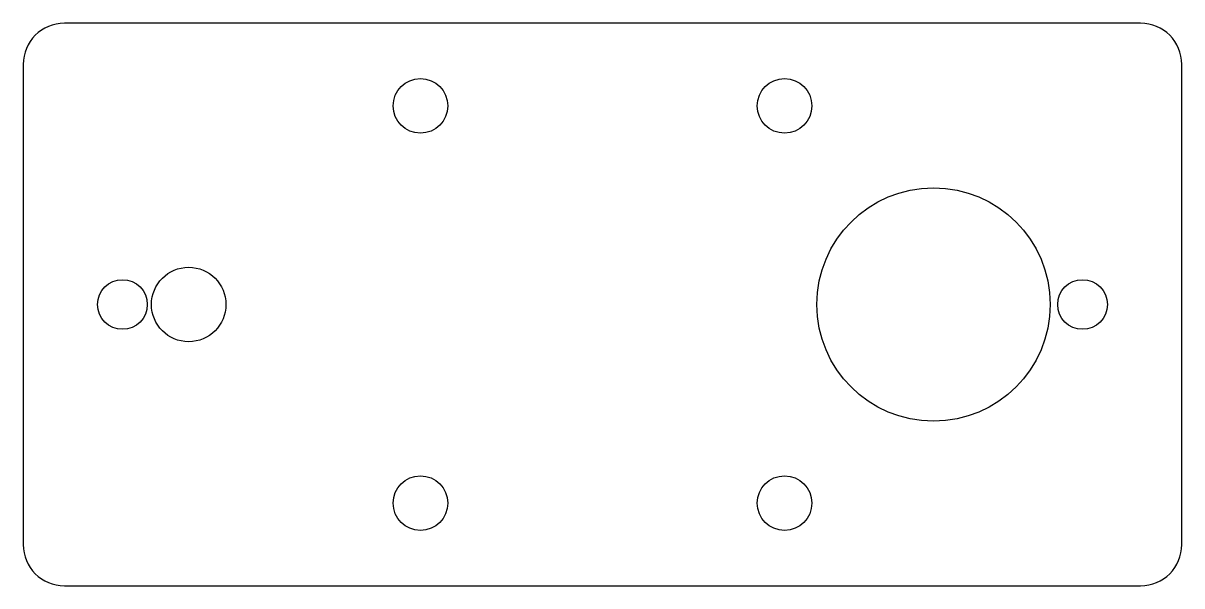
# Model space of a CAD drawing. Extents: x 0 to 140, y -34 to 34.
import ezdxf

# ---------------------------------------------------------------- set-up
doc = ezdxf.new("R2010")
doc.units = 0

msp = doc.modelspace()

# ---------------------------------------------------------------- linework, layer by layer
at = {"layer": 'BEARING_ENVELOPE'}
msp.add_circle((110, 0), 14.1, dxfattribs=at)
at = {"layer": 'CUT'}
for p, q in [((135, 34), (5, 34)), ((0, 29), (0, -29)), ((140, -29), (140, 29)), ((5, -34), (135, -34))]:
    msp.add_line(p, q, dxfattribs=at)
for centre, start, end in [((5, 29), 90, 180), ((135, 29), 0, 90), ((5, -29), 180, 270), ((135, -29), 270, 360)]:
    msp.add_arc(centre, 5, start, end, dxfattribs=at)
at = {"layer": 'M6_CLEARANCE'}
for centre in [(48, 24), (92, 24), (48, -24), (92, -24)]:
    msp.add_circle(centre, 3.3, dxfattribs=at)
at = {"layer": 'MOTOR_BORE_ENVELOPE'}
msp.add_circle((20, 0), 4.5, dxfattribs=at)
at = {"layer": 'REAMED_DOWEL'}
for centre in [(12, 0), (128, 0)]:
    msp.add_circle(centre, 3, dxfattribs=at)

doc.saveas('drawing.dxf')
